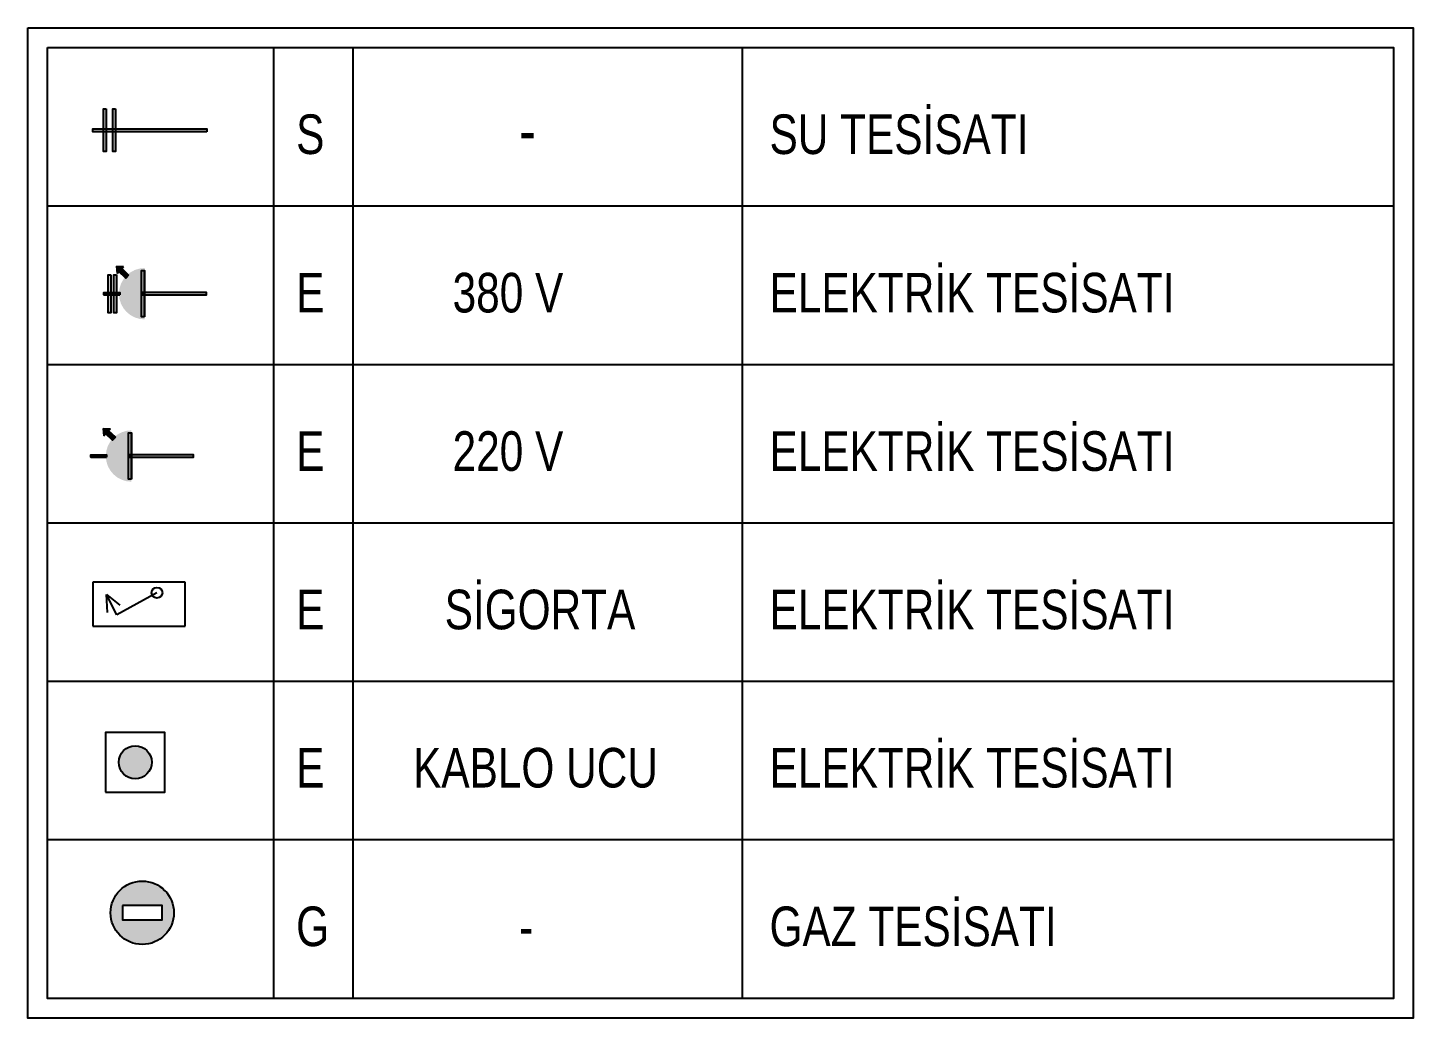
# Model space of a CAD drawing. Header units: millimetres. Extents: x 7703 to 16070, y -6855 to 95.
# Drawn here: x 15033.6 to 15369.5, y -5831.5 to -5591.4 of the extents above; entities that cross this region are included whole.
import ezdxf

# ---------------------------------------------------------------- set-up
doc = ezdxf.new("R2010")
doc.units = ezdxf.units.MM
for name, color, linetype in [('Kıtc-002 Çizgi', 7, 'Continuous'), ('Kıtc-010 Elk Tes Yazı', 7, 'Continuous'), ('Kıtc-014 Elk Tes İşaretler', 1, 'Continuous'), ('Kıtc-015 Su Tes Yazı', 7, 'Continuous'), ('Kıtc-018 Su Tes Rakam', 7, 'Continuous'), ('Kıtc-019 Su Tes İşaretler', 5, 'Continuous'), ('Kıtc-020 Gaz Tes Yazı', 7, 'Continuous'), ('Kıtc-024 Gaz Tes İşaretler', 3, 'Continuous'), ('Kıtc-025 Antet', 7, 'Continuous')]:
    doc.layers.add(name, color=color, linetype=linetype)
doc.styles.get("Standard").update_dxf_attribs({"font": 'stylu.ttf', "height": 10})
doc.styles.add('style1', font='stylu.ttf', dxfattribs={"width": 0.8, "height": 12})

# ---------------------------------------------------------------- blocks, each defined once
blk = doc.blocks.new('A$C53525628')
at = {"layer": 'Kıtc-014 Elk Tes İşaretler'}
h = blk.add_hatch(color=256, dxfattribs=at)
edge = h.paths.add_edge_path()
edge.add_arc((7.5, 7.5), 4.17, 0, 360)
blk.add_lwpolyline([(0, 0), (15, 0), (15, 15), (0, 15)], close=True, dxfattribs=at)
blk.add_circle((7.5, 7.5), 4.17, dxfattribs=at)
blk = doc.blocks.new('A$C7CC80531')
at = {"layer": 'Kıtc-024 Gaz Tes İşaretler'}
h = blk.add_hatch(color=256, dxfattribs=at)
h.paths.add_polyline_path([(16, 8, 1), (0, 8, 1)])
h.paths.add_polyline_path([(3.04, 9.84), (13.02, 9.84), (13.02, 6.23), (3.04, 6.23)], flags=16)
blk.add_lwpolyline([(3.04, 9.84), (3.04, 6.23), (13.02, 6.23), (13.02, 9.84)], close=True, dxfattribs=at)
blk.add_circle((8, 8), 8, dxfattribs=at)
blk = doc.blocks.new('A$C284D0239')
at = {"layer": 'Kıtc-014 Elk Tes İşaretler'}
for p, q in [((13.95, 29.14), (0, 29.14)), ((0, 29.14), (0, 0)), ((13.95, 0), (13.95, 29.14)), ((3.37, 20.25), (10.35, 7.54)), ((3.94, 4.28), (7.31, 8.55)), ((10.35, 7.54), (3.94, 4.28)), ((9.67, 4.61), (3.94, 4.28)), ((0, 0), (13.95, 0))]:
    blk.add_line(p, q, dxfattribs=at)
blk.add_circle((3.37, 20.25), 1.69, dxfattribs=at)
blk = doc.blocks.new('A$C35C71BB5')
at = {"layer": 'Kıtc-019 Su Tes İşaretler'}
for points in [[(5.76, 0), (5.04, 0), (5.04, 28.8), (5.76, 28.8)], [(0, 25.42), (0, 26.14), (10.8, 26.14), (10.8, 25.42)], [(0, 23.07), (0, 23.79), (10.8, 23.79), (10.8, 23.07)]]:
    blk.add_hatch(color=256, dxfattribs=at).paths.add_polyline_path(points)
for points in [[(5.04, 0), (5.04, 28.8), (5.76, 28.8), (5.76, 0)], [(10.8, 25.42), (0, 25.42), (0, 26.14), (10.8, 26.14)], [(10.8, 23.07), (0, 23.07), (0, 23.79), (10.8, 23.79)]]:
    blk.add_lwpolyline(points, close=True, dxfattribs=at)
blk = doc.blocks.new('A$C78E614D5')
at = {"layer": 'Kıtc-014 Elk Tes İşaretler'}
h = blk.add_hatch(color=256, dxfattribs=at)
edge = h.paths.add_edge_path()
edge.add_line((15.01, 0.43), (15.01, 1.06))
edge.add_ellipse((15.01, 6.66), major_axis=(-3.96, 3.96), ratio=1, start_angle=135, end_angle=315)
edge.add_line((15.01, 12.25), (15.01, 12.88))
edge.add_ellipse((15.01, 6.66), major_axis=(-4.4, -4.4), ratio=1, start_angle=45, end_angle=225, ccw=False)
h = blk.add_hatch(color=256, dxfattribs=at)
h.paths.add_polyline_path([(15.02, 12.24), (15.76, 12.24), (15.76, 1.05), (15.02, 1.05)])
edge = h.paths.add_edge_path(flags=17)
edge.add_line((15.76, 12.24), (15.76, 1.05))
edge.add_line((15.02, 12.24), (15.02, 1.05))
for points in [[(15.02, 6.34), (15.76, 6.34), (15.76, 6.97), (15.02, 6.97)], [(21.69, 1.74), (21.26, 1.28), (20.57, 0.55), (20.13, 0.09), (21.87, 0)]]:
    blk.add_hatch(color=256, dxfattribs=at).paths.add_polyline_path(points)
h = blk.add_hatch(color=256, dxfattribs=at)
h.paths.add_polyline_path([(21.04, 6.97), (24.88, 6.97), (24.88, 6.34), (21.04, 6.34)], flags=16)
edge = h.paths.add_edge_path(flags=17)
edge.add_line((24.88, 6.34), (21.07, 6.34))
edge.add_line((24.88, 6.97), (21.04, 6.97))
edge.add_line((24.88, 6.34), (24.88, 6.97))
at = {"layer": 'Kıtc-014 Elk Tes İşaretler', "extrusion": (0, 0, -1)}
blk.add_hatch(color=256, dxfattribs=at).paths.add_polyline_path([(-18.91, 2.13), (-19.6, 2.85), (-21.26, 1.28), (-20.57, 0.55)])
at = {"layer": 'Kıtc-014 Elk Tes İşaretler'}
for p, q in [((15.02, 12.24), (15.02, 1.05)), ((15.76, 12.24), (15.76, 1.05)), ((24.88, 6.97), (21.04, 6.97)), ((24.88, 6.34), (21.07, 6.34)), ((18.91, 2.13), (20.57, 0.55)), ((19.6, 2.85), (21.26, 1.28)), ((20.57, 0.55), (21.26, 1.28))]:
    blk.add_line(p, q, dxfattribs=at)
at = {"layer": 'Kıtc-014 Elk Tes İşaretler', "extrusion": (0, 0, -1)}
for p, q in [((20.57, 0.55), (20.13, 0.09)), ((21.87, 0), (20.13, 0.09)), ((21.69, 1.74), (21.26, 1.28)), ((21.87, 0), (21.69, 1.74))]:
    blk.add_line(p, q, dxfattribs=at)
at = {"layer": 'Kıtc-014 Elk Tes İşaretler'}
for points in [[(15.02, 12.24), (15.76, 12.24), (15.76, 1.05), (15.02, 1.05)], [(21.04, 6.97), (24.88, 6.97), (24.88, 6.34), (21.04, 6.34)]]:
    blk.add_lwpolyline(points, close=True, dxfattribs=at)
for points in [[(15.76, 6.97), (0, 6.97), (0, 6.34), (15.76, 6.34)], [(24.88, 6.34), (24.88, 6.97)]]:
    blk.add_lwpolyline(points, dxfattribs=at)
at = {"layer": 'Kıtc-014 Elk Tes İşaretler', "extrusion": (0, 0, -1)}
for points in [[(-18.91, 2.13), (-19.6, 2.85), (-19.6, 2.85), (-18.91, 2.13)], [(-18.91, 2.13), (-19.6, 2.85), (-21.26, 1.28), (-20.57, 0.55)]]:
    blk.add_lwpolyline(points, close=True, dxfattribs=at)
blk = doc.blocks.new('A$C70B1350C')
at = {"layer": 'Kıtc-014 Elk Tes İşaretler'}
for points in [[(21.83, 11.26), (22.45, 11.26), (22.45, 2.05), (21.83, 2.05)], [(23.23, 11.26), (23.84, 11.26), (23.84, 2.05), (23.23, 2.05)], [(15.02, 6.34), (15.02, 6.97), (0, 6.97), (0, 6.34)]]:
    blk.add_hatch(color=256, dxfattribs=at).paths.add_polyline_path(points)
for points in [[(21.83, 2.05), (21.83, 11.26), (22.45, 11.26), (22.45, 2.05)], [(23.23, 2.05), (23.23, 11.26), (23.84, 11.26), (23.84, 2.05)]]:
    blk.add_lwpolyline(points, close=True, dxfattribs=at)
at = {"layer": 'Kıtc-002 Çizgi'}
blk.add_blockref('A$C78E614D5', (0, 0), dxfattribs=at)
blk = doc.blocks.new('A$C695727A4')
at = {"layer": 'Kıtc-002 Çizgi'}
blk.add_blockref('A$C70B1350C', (0, 0), dxfattribs=at)
blk = doc.blocks.new('A$C16244562')
at = {"layer": 'Kıtc-002 Çizgi'}
blk.add_blockref('A$C695727A4', (0, 0), dxfattribs=at)
blk = doc.blocks.new('A$C57F46219')
at = {"layer": 'Kıtc-002 Çizgi'}
blk.add_blockref('A$C16244562', (0, 0), dxfattribs=at)
blk = doc.blocks.new('A$C6CB40E89')
at = {"layer": 'Kıtc-002 Çizgi'}
blk.add_blockref('A$C57F46219', (0, 0), dxfattribs=at)
blk = doc.blocks.new('A$C613035E7')
at = {"layer": 'Kıtc-002 Çizgi'}
blk.add_blockref('A$C78E614D5', (0, 0), dxfattribs=at)
blk = doc.blocks.new('A$C0CEA1DDE')
at = {"layer": 'Kıtc-014 Elk Tes İşaretler'}
blk.add_hatch(color=256, dxfattribs=at).paths.add_polyline_path([(15.02, 6.34), (15.02, 6.97), (0, 6.97), (0, 6.34)])
blk.add_blockref('A$C613035E7', (0, 0), dxfattribs=at)
blk = doc.blocks.new('A$C2D20552D')
at = {"layer": 'Kıtc-002 Çizgi'}
blk.add_blockref('A$C0CEA1DDE', (0, 0), dxfattribs=at)

msp = doc.modelspace()

# ---------------------------------------------------------------- linework, layer by layer
at = {"layer": 'Kıtc-025 Antet'}
for p, q in [((15093.22, -5596.16), (15093.22, -5826.66)), ((15112.42, -5596.16), (15112.42, -5826.66)), ((15206.82, -5596.16), (15206.82, -5826.66)), ((15038.39, -5634.56), (15364.71, -5634.56)), ((15038.39, -5672.96), (15364.71, -5672.96)), ((15038.39, -5711.36), (15364.71, -5711.36)), ((15038.39, -5749.76), (15364.71, -5749.76)), ((15038.39, -5788.12), (15364.71, -5788.12))]:
    msp.add_line(p, q, dxfattribs=at)
for points in [[(15033.59, -5591.36), (15369.51, -5591.36), (15369.51, -5831.46), (15033.59, -5831.46)], [(15038.39, -5596.16), (15364.71, -5596.16), (15364.71, -5826.66), (15038.39, -5826.66)]]:
    msp.add_lwpolyline(points, close=True, dxfattribs=at)

# ---------------------------------------------------------------- block references
at = {"layer": 'Kıtc-002 Çizgi', "rotation": 180}
for name, p in [('A$C6CB40E89', (15076.95, -5649.18)), ('A$C2D20552D', (15073.76, -5688.52))]:
    msp.add_blockref(name, p, dxfattribs=at)
at = {"layer": 'Kıtc-014 Elk Tes İşaretler', "xscale": 0.767999999999347, "yscale": 0.767999999999347, "zscale": 0.767999999999347, "rotation": 270}
msp.add_blockref('A$C284D0239', (15049.38, -5725.72), dxfattribs=at)
at = {"layer": 'Kıtc-014 Elk Tes İşaretler', "xscale": 0.9599999999991268, "yscale": 0.9599999999991268, "zscale": 0.9599999999991268}
msp.add_blockref('A$C53525628', (15052.47, -5776.62), dxfattribs=at)
at = {"layer": 'Kıtc-019 Su Tes İşaretler', "xscale": 0.9600000000000364, "yscale": 0.9600000000000364, "zscale": 0.9600000000000364, "rotation": 90}
msp.add_blockref('A$C35C71BB5', (15077.03, -5621.4), dxfattribs=at)
at = {"layer": 'Kıtc-024 Gaz Tes İşaretler', "xscale": 0.9599999999991268, "yscale": 0.9599999999991268, "zscale": 0.9599999999991268}
msp.add_blockref('A$C7CC80531', (15053.68, -5813.57), dxfattribs=at)

# ---------------------------------------------------------------- texts
at = {"layer": 'Kıtc-010 Elk Tes Yazı', "width": 0.8}
for s, p in [('ELEKTRİK TESİSATI', (15213.44, -5660.38)), ('E', (15098.67, -5660.38)), ('380 V', (15136.6, -5660.38)), ('ELEKTRİK TESİSATI', (15213.44, -5698.78)), ('E', (15098.67, -5698.78)), ('220 V', (15136.6, -5698.78)), ('SİGORTA ', (15134.68, -5737.18)), ('ELEKTRİK TESİSATI', (15213.44, -5737.18)), ('E', (15098.67, -5737.18)), ('ELEKTRİK TESİSATI', (15213.44, -5775.53)), ('E', (15098.67, -5775.53)), ('KABLO UCU', (15127.02, -5775.53))]:
    msp.add_text(s, height=9.6, dxfattribs=at).set_placement(p)
at = {"layer": 'Kıtc-015 Su Tes Yazı', "width": 0.8}
for s, p in [('S', (15098.67, -5621.98)), ('SU TESİSATI', (15213.44, -5621.98))]:
    msp.add_text(s, height=9.6, dxfattribs=at).set_placement(p)
at = {"layer": 'Kıtc-018 Su Tes Rakam', "style": 'style1', "width": 0.8}
msp.add_text('-', height=11.52, dxfattribs=at).set_placement((15152.72, -5621.98))
at = {"layer": 'Kıtc-020 Gaz Tes Yazı', "width": 0.8}
for s, p in [('G', (15098.67, -5813.98)), ('GAZ TESİSATI', (15213.44, -5813.98)), ('-', (15152.72, -5814.08))]:
    msp.add_text(s, height=9.6, dxfattribs=at).set_placement(p)

doc.saveas('drawing.dxf')
